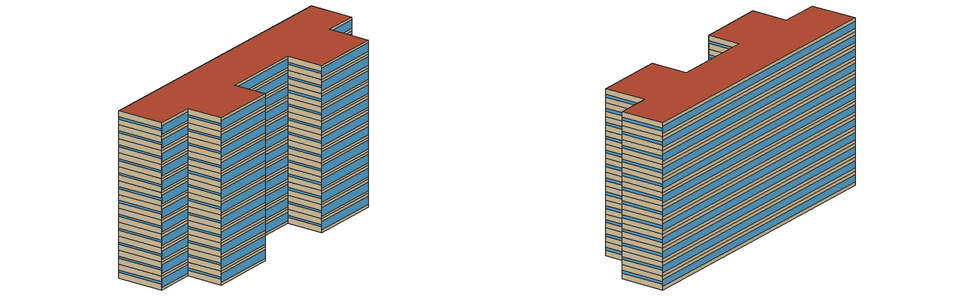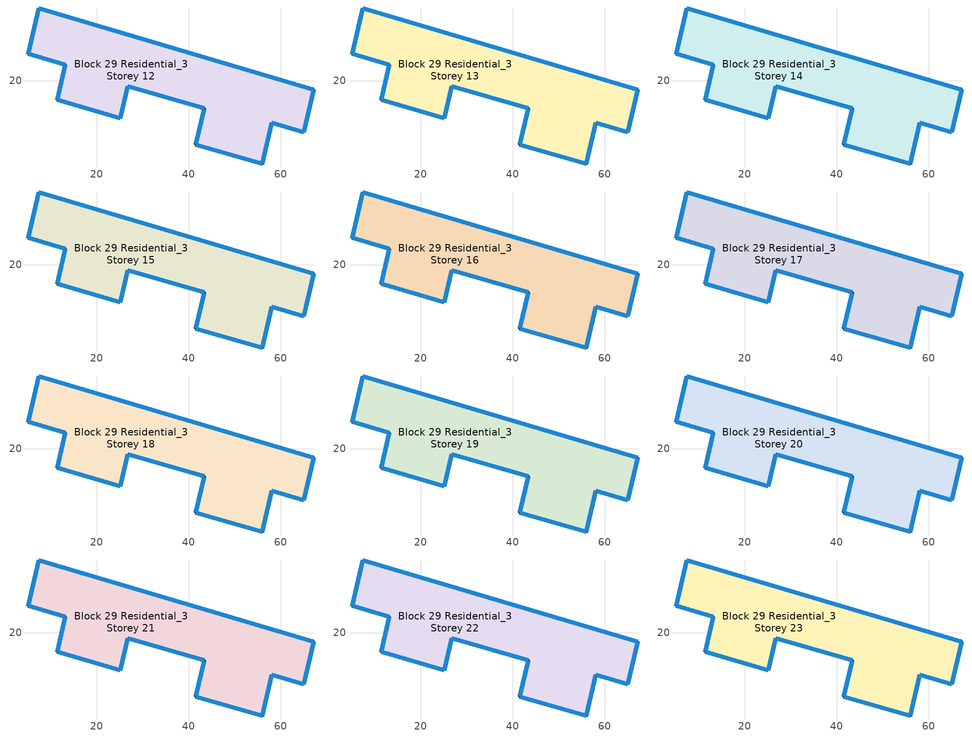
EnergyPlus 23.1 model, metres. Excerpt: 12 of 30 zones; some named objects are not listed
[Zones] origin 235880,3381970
Block 29 Residential_3 Storey 12
 floor outside (Project Floor): 67.13,18.1 64.99,8.83 58.03,10.89 55.98,1.95 41.49,6.19 43.31,14.02 26.72,18.87 25.11,11.92 11.38,15.91 13.1,23.53 5.1,25.94 7.35,35.87 z36
 wall outside (Project Wall): 7.35,35.87 5.1,25.94 13.1,23.53 11.38,15.91 25.11,11.92 26.72,18.87 43.31,14.02 41.49,6.19 55.98,1.95 58.03,10.89 64.99,8.83 67.13,18.1 7.35,35.87 z36:39
 window (Residential_west_window_construction): 7.35,35.87 5.1,25.95 / 13.1,23.52 11.38,15.92 / 43.31,14.02 41.49,6.2 z37.27:37.73
 window (Residential_south_window_construction): 5.1,25.94 13.1,23.53 / 11.39,15.91 25.1,11.92 / 26.73,18.86 43.3,14.03 / 41.5,6.19 55.98,1.96 / 58.03,10.89 64.98,8.84 z36.6:38.4
 window (Residential_east_window_construction): 25.11,11.92 26.72,18.86 / 55.98,1.96 58.02,10.89 / 64.99,8.84 67.13,18.1 z37.2:37.8
 window (Residential_north_window_construction): 67.1,18.11 7.38,35.86 z36.75:38.25
 roof outside (Project Ceiling): 64.99,8.83 67.13,18.1 7.35,35.87 5.1,25.94 13.1,23.53 11.38,15.91 25.11,11.92 26.72,18.87 43.31,14.02 41.49,6.19 55.98,1.95 58.03,10.89 z39
Block 29 Residential_3 Storey 13
 floor outside (Project Floor): 67.13,18.1 64.99,8.83 58.03,10.89 55.98,1.95 41.49,6.19 43.31,14.02 26.72,18.87 25.11,11.92 11.38,15.91 13.1,23.53 5.1,25.94 7.35,35.87 z39
 wall outside (Project Wall): 7.35,35.87 5.1,25.94 13.1,23.53 11.38,15.91 25.11,11.92 26.72,18.87 43.31,14.02 41.49,6.19 55.98,1.95 58.03,10.89 64.99,8.83 67.13,18.1 7.35,35.87 z39:42
 window (Residential_west_window_construction): 7.35,35.87 5.1,25.95 / 13.1,23.52 11.38,15.92 / 43.31,14.02 41.49,6.2 z40.27:40.73
 window (Residential_south_window_construction): 5.1,25.94 13.1,23.53 / 11.39,15.91 25.1,11.92 / 26.73,18.86 43.3,14.03 / 41.5,6.19 55.98,1.96 / 58.03,10.89 64.98,8.84 z39.6:41.4
 window (Residential_east_window_construction): 25.11,11.92 26.72,18.86 / 55.98,1.96 58.02,10.89 / 64.99,8.84 67.13,18.1 z40.2:40.8
 window (Residential_north_window_construction): 67.1,18.11 7.38,35.86 z39.75:41.25
 roof outside (Project Ceiling): 64.99,8.83 67.13,18.1 7.35,35.87 5.1,25.94 13.1,23.53 11.38,15.91 25.11,11.92 26.72,18.87 43.31,14.02 41.49,6.19 55.98,1.95 58.03,10.89 z42
Block 29 Residential_3 Storey 14
 floor outside (Project Floor): 67.13,18.1 64.99,8.83 58.03,10.89 55.98,1.95 41.49,6.19 43.31,14.02 26.72,18.87 25.11,11.92 11.38,15.91 13.1,23.53 5.1,25.94 7.35,35.87 z42
 wall outside (Project Wall): 7.35,35.87 5.1,25.94 13.1,23.53 11.38,15.91 25.11,11.92 26.72,18.87 43.31,14.02 41.49,6.19 55.98,1.95 58.03,10.89 64.99,8.83 67.13,18.1 7.35,35.87 z42:45
 window (Residential_west_window_construction): 7.35,35.87 5.1,25.95 / 13.1,23.52 11.38,15.92 / 43.31,14.02 41.49,6.2 z43.27:43.73
 window (Residential_south_window_construction): 5.1,25.94 13.1,23.53 / 11.39,15.91 25.1,11.92 / 26.73,18.86 43.3,14.03 / 41.5,6.19 55.98,1.96 / 58.03,10.89 64.98,8.84 z42.6:44.4
 window (Residential_east_window_construction): 25.11,11.92 26.72,18.86 / 55.98,1.96 58.02,10.89 / 64.99,8.84 67.13,18.1 z43.2:43.8
 window (Residential_north_window_construction): 67.1,18.11 7.38,35.86 z42.75:44.25
 roof outside (Project Ceiling): 64.99,8.83 67.13,18.1 7.35,35.87 5.1,25.94 13.1,23.53 11.38,15.91 25.11,11.92 26.72,18.87 43.31,14.02 41.49,6.19 55.98,1.95 58.03,10.89 z45
Block 29 Residential_3 Storey 15
 floor outside (Project Floor): 67.13,18.1 64.99,8.83 58.03,10.89 55.98,1.95 41.49,6.19 43.31,14.02 26.72,18.87 25.11,11.92 11.38,15.91 13.1,23.53 5.1,25.94 7.35,35.87 z45
 wall outside (Project Wall): 7.35,35.87 5.1,25.94 13.1,23.53 11.38,15.91 25.11,11.92 26.72,18.87 43.31,14.02 41.49,6.19 55.98,1.95 58.03,10.89 64.99,8.83 67.13,18.1 7.35,35.87 z45:48
 window (Residential_west_window_construction): 7.35,35.87 5.1,25.95 / 13.1,23.52 11.38,15.92 / 43.31,14.02 41.49,6.2 z46.27:46.73
 window (Residential_south_window_construction): 5.1,25.94 13.1,23.53 / 11.39,15.91 25.1,11.92 / 26.73,18.86 43.3,14.03 / 41.5,6.19 55.98,1.96 / 58.03,10.89 64.98,8.84 z45.6:47.4
 window (Residential_east_window_construction): 25.11,11.92 26.72,18.86 / 55.98,1.96 58.02,10.89 / 64.99,8.84 67.13,18.1 z46.2:46.8
 window (Residential_north_window_construction): 67.1,18.11 7.38,35.86 z45.75:47.25
 roof outside (Project Ceiling): 64.99,8.83 67.13,18.1 7.35,35.87 5.1,25.94 13.1,23.53 11.38,15.91 25.11,11.92 26.72,18.87 43.31,14.02 41.49,6.19 55.98,1.95 58.03,10.89 z48
Block 29 Residential_3 Storey 16
 floor outside (Project Floor): 67.13,18.1 64.99,8.83 58.03,10.89 55.98,1.95 41.49,6.19 43.31,14.02 26.72,18.87 25.11,11.92 11.38,15.91 13.1,23.53 5.1,25.94 7.35,35.87 z48
 wall outside (Project Wall): 7.35,35.87 5.1,25.94 13.1,23.53 11.38,15.91 25.11,11.92 26.72,18.87 43.31,14.02 41.49,6.19 55.98,1.95 58.03,10.89 64.99,8.83 67.13,18.1 7.35,35.87 z48:51
 window (Residential_west_window_construction): 7.35,35.87 5.1,25.95 / 13.1,23.52 11.38,15.92 / 43.31,14.02 41.49,6.2 z49.27:49.73
 window (Residential_south_window_construction): 5.1,25.94 13.1,23.53 / 11.39,15.91 25.1,11.92 / 26.73,18.86 43.3,14.03 / 41.5,6.19 55.98,1.96 / 58.03,10.89 64.98,8.84 z48.6:50.4
 window (Residential_east_window_construction): 25.11,11.92 26.72,18.86 / 55.98,1.96 58.02,10.89 / 64.99,8.84 67.13,18.1 z49.2:49.8
 window (Residential_north_window_construction): 67.1,18.11 7.38,35.86 z48.75:50.25
 roof outside (Project Ceiling): 64.99,8.83 67.13,18.1 7.35,35.87 5.1,25.94 13.1,23.53 11.38,15.91 25.11,11.92 26.72,18.87 43.31,14.02 41.49,6.19 55.98,1.95 58.03,10.89 z51
Block 29 Residential_3 Storey 17
 floor outside (Project Floor): 67.13,18.1 64.99,8.83 58.03,10.89 55.98,1.95 41.49,6.19 43.31,14.02 26.72,18.87 25.11,11.92 11.38,15.91 13.1,23.53 5.1,25.94 7.35,35.87 z51
 wall outside (Project Wall): 7.35,35.87 5.1,25.94 13.1,23.53 11.38,15.91 25.11,11.92 26.72,18.87 43.31,14.02 41.49,6.19 55.98,1.95 58.03,10.89 64.99,8.83 67.13,18.1 7.35,35.87 z51:54
 window (Residential_west_window_construction): 7.35,35.87 5.1,25.95 / 13.1,23.52 11.38,15.92 / 43.31,14.02 41.49,6.2 z52.27:52.73
 window (Residential_south_window_construction): 5.1,25.94 13.1,23.53 / 11.39,15.91 25.1,11.92 / 26.73,18.86 43.3,14.03 / 41.5,6.19 55.98,1.96 / 58.03,10.89 64.98,8.84 z51.6:53.4
 window (Residential_east_window_construction): 25.11,11.92 26.72,18.86 / 55.98,1.96 58.02,10.89 / 64.99,8.84 67.13,18.1 z52.2:52.8
 window (Residential_north_window_construction): 67.1,18.11 7.38,35.86 z51.75:53.25
 roof outside (Project Ceiling): 64.99,8.83 67.13,18.1 7.35,35.87 5.1,25.94 13.1,23.53 11.38,15.91 25.11,11.92 26.72,18.87 43.31,14.02 41.49,6.19 55.98,1.95 58.03,10.89 z54
Block 29 Residential_3 Storey 18
 floor outside (Project Floor): 67.13,18.1 64.99,8.83 58.03,10.89 55.98,1.95 41.49,6.19 43.31,14.02 26.72,18.87 25.11,11.92 11.38,15.91 13.1,23.53 5.1,25.94 7.35,35.87 z54
 wall outside (Project Wall): 7.35,35.87 5.1,25.94 13.1,23.53 11.38,15.91 25.11,11.92 26.72,18.87 43.31,14.02 41.49,6.19 55.98,1.95 58.03,10.89 64.99,8.83 67.13,18.1 7.35,35.87 z54:57
 window (Residential_west_window_construction): 7.35,35.87 5.1,25.95 / 13.1,23.52 11.38,15.92 / 43.31,14.02 41.49,6.2 z55.27:55.73
 window (Residential_south_window_construction): 5.1,25.94 13.1,23.53 / 11.39,15.91 25.1,11.92 / 26.73,18.86 43.3,14.03 / 41.5,6.19 55.98,1.96 / 58.03,10.89 64.98,8.84 z54.6:56.4
 window (Residential_east_window_construction): 25.11,11.92 26.72,18.86 / 55.98,1.96 58.02,10.89 / 64.99,8.84 67.13,18.1 z55.2:55.8
 window (Residential_north_window_construction): 67.1,18.11 7.38,35.86 z54.75:56.25
 roof outside (Project Ceiling): 64.99,8.83 67.13,18.1 7.35,35.87 5.1,25.94 13.1,23.53 11.38,15.91 25.11,11.92 26.72,18.87 43.31,14.02 41.49,6.19 55.98,1.95 58.03,10.89 z57
Block 29 Residential_3 Storey 19
 floor outside (Project Floor): 67.13,18.1 64.99,8.83 58.03,10.89 55.98,1.95 41.49,6.19 43.31,14.02 26.72,18.87 25.11,11.92 11.38,15.91 13.1,23.53 5.1,25.94 7.35,35.87 z57
 wall outside (Project Wall): 7.35,35.87 5.1,25.94 13.1,23.53 11.38,15.91 25.11,11.92 26.72,18.87 43.31,14.02 41.49,6.19 55.98,1.95 58.03,10.89 64.99,8.83 67.13,18.1 7.35,35.87 z57:60
 window (Residential_west_window_construction): 7.35,35.87 5.1,25.95 / 13.1,23.52 11.38,15.92 / 43.31,14.02 41.49,6.2 z58.27:58.73
 window (Residential_south_window_construction): 5.1,25.94 13.1,23.53 / 11.39,15.91 25.1,11.92 / 26.73,18.86 43.3,14.03 / 41.5,6.19 55.98,1.96 / 58.03,10.89 64.98,8.84 z57.6:59.4
 window (Residential_east_window_construction): 25.11,11.92 26.72,18.86 / 55.98,1.96 58.02,10.89 / 64.99,8.84 67.13,18.1 z58.2:58.8
 window (Residential_north_window_construction): 67.1,18.11 7.38,35.86 z57.75:59.25
 roof outside (Project Ceiling): 64.99,8.83 67.13,18.1 7.35,35.87 5.1,25.94 13.1,23.53 11.38,15.91 25.11,11.92 26.72,18.87 43.31,14.02 41.49,6.19 55.98,1.95 58.03,10.89 z60
Block 29 Residential_3 Storey 20
 floor outside (Project Floor): 67.13,18.1 64.99,8.83 58.03,10.89 55.98,1.95 41.49,6.19 43.31,14.02 26.72,18.87 25.11,11.92 11.38,15.91 13.1,23.53 5.1,25.94 7.35,35.87 z60
 wall outside (Project Wall): 7.35,35.87 5.1,25.94 13.1,23.53 11.38,15.91 25.11,11.92 26.72,18.87 43.31,14.02 41.49,6.19 55.98,1.95 58.03,10.89 64.99,8.83 67.13,18.1 7.35,35.87 z60:63
 window (Residential_west_window_construction): 7.35,35.87 5.1,25.95 / 13.1,23.52 11.38,15.92 / 43.31,14.02 41.49,6.2 z61.27:61.73
 window (Residential_south_window_construction): 5.1,25.94 13.1,23.53 / 11.39,15.91 25.1,11.92 / 26.73,18.86 43.3,14.03 / 41.5,6.19 55.98,1.96 / 58.03,10.89 64.98,8.84 z60.6:62.4
 window (Residential_east_window_construction): 25.11,11.92 26.72,18.86 / 55.98,1.96 58.02,10.89 / 64.99,8.84 67.13,18.1 z61.2:61.8
 window (Residential_north_window_construction): 67.1,18.11 7.38,35.86 z60.75:62.25
 roof outside (Project Ceiling): 64.99,8.83 67.13,18.1 7.35,35.87 5.1,25.94 13.1,23.53 11.38,15.91 25.11,11.92 26.72,18.87 43.31,14.02 41.49,6.19 55.98,1.95 58.03,10.89 z63
Block 29 Residential_3 Storey 21
 floor outside (Project Floor): 67.13,18.1 64.99,8.83 58.03,10.89 55.98,1.95 41.49,6.19 43.31,14.02 26.72,18.87 25.11,11.92 11.38,15.91 13.1,23.53 5.1,25.94 7.35,35.87 z63
 wall outside (Project Wall): 7.35,35.87 5.1,25.94 13.1,23.53 11.38,15.91 25.11,11.92 26.72,18.87 43.31,14.02 41.49,6.19 55.98,1.95 58.03,10.89 64.99,8.83 67.13,18.1 7.35,35.87 z63:66
 window (Residential_west_window_construction): 7.35,35.87 5.1,25.95 / 13.1,23.52 11.38,15.92 / 43.31,14.02 41.49,6.2 z64.28:64.72
 window (Residential_south_window_construction): 5.1,25.94 13.1,23.53 / 11.39,15.91 25.1,11.92 / 26.73,18.86 43.3,14.03 / 41.5,6.19 55.98,1.96 / 58.03,10.89 64.98,8.84 z63.6:65.4
 window (Residential_east_window_construction): 25.11,11.92 26.72,18.86 / 55.98,1.96 58.02,10.89 / 64.99,8.84 67.13,18.1 z64.2:64.8
 window (Residential_north_window_construction): 67.1,18.11 7.38,35.86 z63.75:65.25
 roof outside (Project Ceiling): 64.99,8.83 67.13,18.1 7.35,35.87 5.1,25.94 13.1,23.53 11.38,15.91 25.11,11.92 26.72,18.87 43.31,14.02 41.49,6.19 55.98,1.95 58.03,10.89 z66
Block 29 Residential_3 Storey 22
 floor outside (Project Floor): 67.13,18.1 64.99,8.83 58.03,10.89 55.98,1.95 41.49,6.19 43.31,14.02 26.72,18.87 25.11,11.92 11.38,15.91 13.1,23.53 5.1,25.94 7.35,35.87 z66
 wall outside (Project Wall): 7.35,35.87 5.1,25.94 13.1,23.53 11.38,15.91 25.11,11.92 26.72,18.87 43.31,14.02 41.49,6.19 55.98,1.95 58.03,10.89 64.99,8.83 67.13,18.1 7.35,35.87 z66:69
 window (Residential_west_window_construction): 7.35,35.87 5.1,25.95 / 13.1,23.52 11.38,15.92 / 43.31,14.02 41.49,6.2 z67.28:67.72
 window (Residential_south_window_construction): 5.1,25.94 13.1,23.53 / 11.39,15.91 25.1,11.92 / 26.73,18.86 43.3,14.03 / 41.5,6.19 55.98,1.96 / 58.03,10.89 64.98,8.84 z66.6:68.4
 window (Residential_east_window_construction): 25.11,11.92 26.72,18.86 / 55.98,1.96 58.02,10.89 / 64.99,8.84 67.13,18.1 z67.2:67.8
 window (Residential_north_window_construction): 67.1,18.11 7.38,35.86 z66.75:68.25
 roof outside (Project Ceiling): 64.99,8.83 67.13,18.1 7.35,35.87 5.1,25.94 13.1,23.53 11.38,15.91 25.11,11.92 26.72,18.87 43.31,14.02 41.49,6.19 55.98,1.95 58.03,10.89 z69
Block 29 Residential_3 Storey 23
 floor outside (Project Floor): 67.13,18.1 64.99,8.83 58.03,10.89 55.98,1.95 41.49,6.19 43.31,14.02 26.72,18.87 25.11,11.92 11.38,15.91 13.1,23.53 5.1,25.94 7.35,35.87 z69
 wall outside (Project Wall): 7.35,35.87 5.1,25.94 13.1,23.53 11.38,15.91 25.11,11.92 26.72,18.87 43.31,14.02 41.49,6.19 55.98,1.95 58.03,10.89 64.99,8.83 67.13,18.1 7.35,35.87 z69:72
 window (Residential_west_window_construction): 7.35,35.87 5.1,25.95 / 13.1,23.52 11.38,15.92 / 43.31,14.02 41.49,6.2 z70.28:70.72
 window (Residential_south_window_construction): 5.1,25.94 13.1,23.53 / 11.39,15.91 25.1,11.92 / 26.73,18.86 43.3,14.03 / 41.5,6.19 55.98,1.96 / 58.03,10.89 64.98,8.84 z69.6:71.4
 window (Residential_east_window_construction): 25.11,11.92 26.72,18.86 / 55.98,1.96 58.02,10.89 / 64.99,8.84 67.13,18.1 z70.2:70.8
 window (Residential_north_window_construction): 67.1,18.11 7.38,35.86 z69.75:71.25
 roof outside (Project Ceiling): 64.99,8.83 67.13,18.1 7.35,35.87 5.1,25.94 13.1,23.53 11.38,15.91 25.11,11.92 26.72,18.87 43.31,14.02 41.49,6.19 55.98,1.95 58.03,10.89 z72
[Building]
Building_1: North Axis=0; Terrain=City; Loads Convergence Tolerance Value=0.04; Temperature Convergence Tolerance Value=0.4; Solar Distribution=FullExterior; Maximum Number of Warmup Days=25; Minimum Number of Warmup Days=6
[Site:Location]
CHN Design_Conditions: Latitude=30; Longitude=114; Time Zone=8; Elevation=12
[SIZINGPERIOD:DESIGNDAY] Day of Month=21; DryBulb Temperature Range Modifier Type=DefaultMultipliers; Humidity Condition Type=Wetbulb; Barometric Pressure=101181; Rain Indicator=No; Snow Indicator=No; Daylight Saving Time Indicator=No; Sky Clearness=0; Begin Environment Reset Mode=FullResetAtBeginEnvironment
Name | Month | Day Type | Maximum DryBulb Temperature | Daily DryBulb Temperature Range | Wetbulb or DewPoint at Maximum DryBulb | Wind Speed | Wind Direction | Solar Model Indicator | ASHRAE Clear Sky Optical Depth for Beam Irradiance taub | ASHRAE Clear Sky Optical Depth for Diffuse Irradiance taud
Ann Htg 99.6% Condns DB | 1 | WinterDesignDay | -10 | 0 | -4.8 | 1 | 340 | ASHRAEClearSky | 0 | 0
Ann Clg .4% Condns DB=>MWB | 7 | SummerDesignDay | 40 | 6.6 | 27.1 | 3.5 | 220 | ASHRAETau | 0.781 | 1.413
[MATERIAL]
DefaultMaterial: Roughness=Rough; Thickness=0.1; Conductivity=0.1; Density=1000; Specific Heat=1000; Thermal Absorptance=0.9; Solar Absorptance=0.7; Visible Absorptance=0.7
[WINDOWMATERIAL:SIMPLEGLAZINGSYSTEM] UFactor=1.5; Solar Heat Gain Coefficient=0.4; Visible Transmittance=0.6
Residential_east_window; Residential_south_window; Residential_west_window; Residential_north_window
[CONSTRUCTION]
Project Wall; Project Floor; Project Ceiling: DefaultMaterial
Residential_east_window_construction: Residential_east_window
Residential_south_window_construction: Residential_south_window
Residential_west_window_construction: Residential_west_window
Residential_north_window_construction: Residential_north_window
[SPACE] Ceiling Height=autocalculate; Volume=autocalculate; Floor Area=autocalculate; Space Type=Residential
Name | Zone
Block 29 Residential_3 Storey 12_space | Block 29 Residential_3 Storey 12
Block 29 Residential_3 Storey 13_space | Block 29 Residential_3 Storey 13
Block 29 Residential_3 Storey 14_space | Block 29 Residential_3 Storey 14
Block 29 Residential_3 Storey 15_space | Block 29 Residential_3 Storey 15
Block 29 Residential_3 Storey 16_space | Block 29 Residential_3 Storey 16
Block 29 Residential_3 Storey 17_space | Block 29 Residential_3 Storey 17
Block 29 Residential_3 Storey 18_space | Block 29 Residential_3 Storey 18
Block 29 Residential_3 Storey 19_space | Block 29 Residential_3 Storey 19
Block 29 Residential_3 Storey 20_space | Block 29 Residential_3 Storey 20
Block 29 Residential_3 Storey 21_space | Block 29 Residential_3 Storey 21
Block 29 Residential_3 Storey 22_space | Block 29 Residential_3 Storey 22
Block 29 Residential_3 Storey 23_space | Block 29 Residential_3 Storey 23
[SPACELIST]
Residential: Block 29 Residential_3 Storey 0_space, Block 29 Residential_3 Storey 1_space, Block 29 Residential_3 Storey 2_space, Block 29 Residential_3 Storey 3_space, Block 29 Residential_3 Storey 4_space, Block 29 Residential_3 Storey 5_space, Block 29 Residential_3 Storey 6_space, Block 29 Residential_3 Storey 7_space, Block 29 Residential_3 Storey 8_space, Block 29 Residential_3 Storey 9_space, Block 29 Residential_3 Storey 10_space, Block 29 Residential_3 Storey 11_space, Block 29 Residential_3 Storey 12_space, Block 29 Residential_3 Storey 13_space, Block 29 Residential_3 Storey 14_space, Block 29 Residential_3 Storey 15_space, Block 29 Residential_3 Storey 16_space, Block 29 Residential_3 Storey 17_space, Block 29 Residential_3 Storey 18_space, Block 29 Residential_3 Storey 19_space, Block 29 Residential_3 Storey 20_space, Block 29 Residential_3 Storey 21_space, Block 29 Residential_3 Storey 22_space, Block 29 Residential_3 Storey 23_space, Block 29 Residential_3 Storey 24_space, Block 29 Residential_3 Storey 25_space, Block 29 Residential_3 Storey 26_space, Block 29 Residential_3 Storey 27_space, Block 29 Residential_3 Storey 28_space, Block 29 Residential_3 Storey 29_space
[ZONE] Type=1; Multiplier=1; Ceiling Height=autocalculate; Volume=autocalculate; Floor Area=autocalculate; Part of Total Floor Area=Yes
Block 29 Residential_3 Storey 12; Block 29 Residential_3 Storey 13; Block 29 Residential_3 Storey 14; Block 29 Residential_3 Storey 15; Block 29 Residential_3 Storey 16; Block 29 Residential_3 Storey 17; Block 29 Residential_3 Storey 18; Block 29 Residential_3 Storey 19; Block 29 Residential_3 Storey 20; Block 29 Residential_3 Storey 21; Block 29 Residential_3 Storey 22; Block 29 Residential_3 Storey 23
[PEOPLE]
People_for_residential: Zone or ZoneList or Space or SpaceList=Residential; Number of People Schedule=SeasonalSchedule_Schedule_residential_people; Number of People Calculation Method=People/Area; People per Floor Area=0.04; Fraction Radiant=0.3; Sensible Heat Fraction=autocalculate; Activity Level Schedule=SeasonalSchedule_Schedule_residential_activity; Carbon Dioxide Generation Rate=3.82e-08; Enable ASHRAE 55 Comfort Warnings=No; Mean Radiant Temperature Calculation Type=ZoneAveraged; Clothing Insulation Calculation Method=ClothingInsulationSchedule; Cold Stress Temperature Threshold=15.56; Heat Stress Temperature Threshold=30
[LIGHTS]
Light_for_residential: Zone or ZoneList or Space or SpaceList=Residential; Schedule=SeasonalSchedule_residential_lighting; Design Level Calculation Method=Watts/Area; Watts per Zone Floor Area=5; Return Air Fraction=0; Fraction Radiant=0.32; Fraction Visible=0.25; Fraction Replaceable=1; EndUse Subcategory=General; Return Air Fraction Calculated from Plenum Temperature=No; Return Air Fraction Function of Plenum Temperature Coefficient 1=0; Return Air Fraction Function of Plenum Temperature Coefficient 2=0
[ELECTRICEQUIPMENT]
Equipment_for_residential: Zone or ZoneList or Space or SpaceList=Residential; Schedule=SeasonalSchedule_Schedule_residential_equipment; Design Level Calculation Method=Watts/Area; Watts per Zone Floor Area=3.8; Fraction Latent=0; Fraction Radiant=0; Fraction Lost=0; EndUse Subcategory=Electric Equipment
[DAYLIGHTING:CONTROLS] Illuminance Setpoint at Reference Point 1=300
Name | Zone or Space | Glare Calculation Daylighting Reference Point | Daylighting Reference Point 1
Dlight_Block 29 Residential_3 Storey 12 | Block 29 Residential_3 Storey 12 | Rpoint_Block 29 Residential_3 Storey 12 | Rpoint_Block 29 Residential_3 Storey 12
Dlight_Block 29 Residential_3 Storey 13 | Block 29 Residential_3 Storey 13 | Rpoint_Block 29 Residential_3 Storey 13 | Rpoint_Block 29 Residential_3 Storey 13
Dlight_Block 29 Residential_3 Storey 14 | Block 29 Residential_3 Storey 14 | Rpoint_Block 29 Residential_3 Storey 14 | Rpoint_Block 29 Residential_3 Storey 14
Dlight_Block 29 Residential_3 Storey 15 | Block 29 Residential_3 Storey 15 | Rpoint_Block 29 Residential_3 Storey 15 | Rpoint_Block 29 Residential_3 Storey 15
Dlight_Block 29 Residential_3 Storey 16 | Block 29 Residential_3 Storey 16 | Rpoint_Block 29 Residential_3 Storey 16 | Rpoint_Block 29 Residential_3 Storey 16
Dlight_Block 29 Residential_3 Storey 17 | Block 29 Residential_3 Storey 17 | Rpoint_Block 29 Residential_3 Storey 17 | Rpoint_Block 29 Residential_3 Storey 17
Dlight_Block 29 Residential_3 Storey 18 | Block 29 Residential_3 Storey 18 | Rpoint_Block 29 Residential_3 Storey 18 | Rpoint_Block 29 Residential_3 Storey 18
Dlight_Block 29 Residential_3 Storey 19 | Block 29 Residential_3 Storey 19 | Rpoint_Block 29 Residential_3 Storey 19 | Rpoint_Block 29 Residential_3 Storey 19
Dlight_Block 29 Residential_3 Storey 20 | Block 29 Residential_3 Storey 20 | Rpoint_Block 29 Residential_3 Storey 20 | Rpoint_Block 29 Residential_3 Storey 20
Dlight_Block 29 Residential_3 Storey 21 | Block 29 Residential_3 Storey 21 | Rpoint_Block 29 Residential_3 Storey 21 | Rpoint_Block 29 Residential_3 Storey 21
Dlight_Block 29 Residential_3 Storey 22 | Block 29 Residential_3 Storey 22 | Rpoint_Block 29 Residential_3 Storey 22 | Rpoint_Block 29 Residential_3 Storey 22
Dlight_Block 29 Residential_3 Storey 23 | Block 29 Residential_3 Storey 23 | Rpoint_Block 29 Residential_3 Storey 23 | Rpoint_Block 29 Residential_3 Storey 23
[HVACTEMPLATE:ZONE:IDEALLOADSAIRSYSTEM] Template Thermostat=Thermostat_for_residential; Maximum Heating Supply Air Temperature=50; Minimum Cooling Supply Air Temperature=13; Maximum Heating Supply Air Humidity Ratio=0.0156; Minimum Cooling Supply Air Humidity Ratio=0.0077; Heating Limit=NoLimit; Cooling Limit=NoLimit; Dehumidification Control Type=ConstantSensibleHeatRatio; Cooling Sensible Heat Ratio=0.7; Dehumidification Setpoint=60; Humidification Control Type=None; Humidification Setpoint=30; Outdoor Air Method=DetailedSpecification; Outdoor Air Flow Rate per Person=0.00944; Outdoor Air Flow Rate per Zone Floor Area=0; Outdoor Air Flow Rate per Zone=0; Design Specification Outdoor Air Object=Ventilation_for_residential; Demand Controlled Ventilation Type=None; Outdoor Air Economizer Type=NoEconomizer; Heat Recovery Type=None; Sensible Heat Recovery Effectiveness=0.7; Latent Heat Recovery Effectiveness=0.65
Block 29 Residential_3 Storey 12; Block 29 Residential_3 Storey 13; Block 29 Residential_3 Storey 14; Block 29 Residential_3 Storey 15; Block 29 Residential_3 Storey 16; Block 29 Residential_3 Storey 17; Block 29 Residential_3 Storey 18; Block 29 Residential_3 Storey 19; Block 29 Residential_3 Storey 20; Block 29 Residential_3 Storey 21; Block 29 Residential_3 Storey 22; Block 29 Residential_3 Storey 23
[DESIGNSPECIFICATION:OUTDOORAIR]
Ventilation_for_residential: Outdoor Air Method=Flow/Person; Outdoor Air Flow per Person=0.00833333; Outdoor Air Flow per Zone Floor Area=0; Outdoor Air Flow per Zone=0; Outdoor Air Flow Air Changes per Hour=0
[SCHEDULE:DAY:HOURLY]
Schedule_residential_lighting_weekday_hourly; Schedule_residential_lighting_holiday_hourly: 0.1, 0.1, 0.1, 0.1, 0.1, 0.8, 0.5, 0, 0, 0, 0, 0, 0, 0, 0, 0, 0, 0, 1, 1, 1, 1, 0.1, 0.1
Schedule_residential_equipment_weekday_hourly: 0.2, 0.2, 0.2, 0.2, 0.2, 0.2, 0.8, 0.8, 0.6, 0.6, 0.8, 0.8, 0.8, 0.5, 0.5, 0.5, 0.6, 0.9, 0.9, 0.9, 0.9, 0.9, 0.2, 0.2
Schedule_residential_equipment_holiday_hourly: 0.2, 0.2, 0.2, 0.2, 0.2, 0.2, 0.75, 1, 0.5, 0.3, 0.5, 0.8, 0.5, 0.25, 0.25, 0.25, 0.25, 0.5, 0.9, 0.8, 0.75, 0.5, 0.2, 0.2
Schedule_residential_people_weekday_hourly: 1, 1, 1, 1, 1, 1, 0.5, 0.5, 0, 0, 0, 0, 0, 0, 0, 0, 0, 0, 0, 0, 0.5, 1, 1, 1
Schedule_residential_people_holiday_hourly: 0.5, 0.5, 0.5, 0.5, 0.5, 0.5, 0.5, 0.5, 0.5, 0.5, 0.5, 0.5, 0.5, 0.5, 0.5, 0.5, 0.5, 0.5, 0.5, 0.5, 0.5, 0.5, 0.5, 0.5
Schedule_residential_activity_weekday_hourly; Schedule_residential_activity_holiday_hourly: 108, 108, 108, 108, 108, 108, 108, 108, 108, 108, 108, 108, 108, 108, 108, 108, 108, 108, 108, 108, 108, 108, 108, 108
[SCHEDULE:WEEK:DAILY]
Schedule_residential_lighting_weekly: Schedule_residential_lighting_holiday_hourly, Schedule_residential_lighting_weekday_hourly, Schedule_residential_lighting_weekday_hourly, Schedule_residential_lighting_weekday_hourly, Schedule_residential_lighting_weekday_hourly, Schedule_residential_lighting_weekday_hourly, Schedule_residential_lighting_holiday_hourly, Schedule_residential_lighting_holiday_hourly, Schedule_residential_lighting_weekday_hourly, Schedule_residential_lighting_weekday_hourly, Schedule_residential_lighting_holiday_hourly, Schedule_residential_lighting_holiday_hourly
Schedule_residential_equipment_weekly: Schedule_residential_equipment_holiday_hourly, Schedule_residential_equipment_weekday_hourly, Schedule_residential_equipment_weekday_hourly, Schedule_residential_equipment_weekday_hourly, Schedule_residential_equipment_weekday_hourly, Schedule_residential_equipment_weekday_hourly, Schedule_residential_equipment_holiday_hourly, Schedule_residential_equipment_holiday_hourly, Schedule_residential_equipment_weekday_hourly, Schedule_residential_equipment_weekday_hourly, Schedule_residential_equipment_holiday_hourly, Schedule_residential_equipment_holiday_hourly
Schedule_residential_people_weekly: Schedule_residential_people_holiday_hourly, Schedule_residential_people_weekday_hourly, Schedule_residential_people_weekday_hourly, Schedule_residential_people_weekday_hourly, Schedule_residential_people_weekday_hourly, Schedule_residential_people_weekday_hourly, Schedule_residential_people_holiday_hourly, Schedule_residential_people_holiday_hourly, Schedule_residential_people_weekday_hourly, Schedule_residential_people_weekday_hourly, Schedule_residential_people_holiday_hourly, Schedule_residential_people_holiday_hourly
Schedule_residential_activity_weekly: Schedule_residential_activity_holiday_hourly, Schedule_residential_activity_weekday_hourly, Schedule_residential_activity_weekday_hourly, Schedule_residential_activity_weekday_hourly, Schedule_residential_activity_weekday_hourly, Schedule_residential_activity_weekday_hourly, Schedule_residential_activity_holiday_hourly, Schedule_residential_activity_holiday_hourly, Schedule_residential_activity_weekday_hourly, Schedule_residential_activity_weekday_hourly, Schedule_residential_activity_holiday_hourly, Schedule_residential_activity_holiday_hourly
[SCHEDULE:YEAR]
SeasonalSchedule_residential_lighting: Schedule_residential_lighting_weekly, 1, 1, 12, 31
SeasonalSchedule_Schedule_residential_equipment: Schedule_residential_equipment_weekly, 1, 1, 12, 31
SeasonalSchedule_Schedule_residential_people: Schedule_residential_people_weekly, 1, 1, 12, 31
SeasonalSchedule_Schedule_residential_activity: Schedule_residential_activity_weekly, 1, 1, 12, 31
